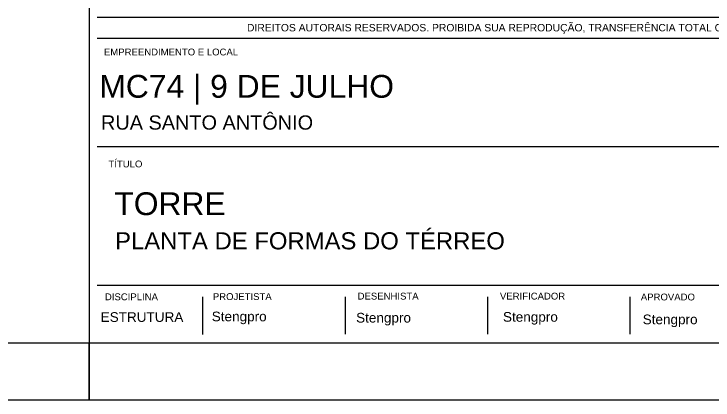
# Model space of a CAD drawing. Extents: x -1789 to 4156, y -3064 to 1391.
# Drawn here: x 3165 to 3779, y -3064 to -2725 of the extents above; entities that cross this region are included whole.
import ezdxf

# ---------------------------------------------------------------- set-up
doc = ezdxf.new("R2010")
doc.units = 0
for name, color, linetype in [('1', 1, 'CONTINUOUS'), ('2', 2, 'CONTINUOUS'), ('4', 4, 'CONTINUOUS'), ('5', 5, 'CONTINUOUS'), ('7', 7, 'CONTINUOUS')]:
    doc.layers.add(name, color=color, linetype=linetype)
doc.styles.add('TQS_ARIAL', font='arial.ttf')

msp = doc.modelspace()

# ---------------------------------------------------------------- linework, layer by layer
at = {"layer": '1', "linetype": 'Continuous'}
for p, q in [((3231.3209, -2328.65575), (3231.3209, -3013.9885)), ((3238.3209, -2728.07315), (4099.3897, -2728.07315)), ((4099.3209, -2746.9152), (3238.3209, -2746.9152)), ((3238.3209, -2841.66655), (3896.5454, -2841.66655)), ((4099.3209, -2963.63775), (3238.3209, -2963.63775)), ((3331.3209, -3006.5592), (3331.3209, -2973.54695)), ((3331.3209, -3006.5592), (3331.3209, -2973.54695)), ((3456.3209, -3006.34575), (3456.3209, -2973.33355)), ((3581.3209, -3006.34575), (3581.3209, -2973.33355)), ((3706.3209, -3006.34575), (3706.3209, -2973.33355))]:
    msp.add_line(p, q, dxfattribs=at)
msp.add_lwpolyline([(1381.3209, 1391.0115), (2306.3209, 1391.0115), (2306.3209, 1341.0115), (2306.3209, 1391.0115), (3231.3209, 1391.0115), (3231.3209, 1341.0115), (3231.3209, 1391.0115), (4156.3209, 1391.0115), (4156.3209, -93.9885), (4106.3209, -93.9885), (4156.3209, -93.9885), (4156.3209, -1578.9885), (4106.3209, -1578.9885), (4156.3209, -1578.9885), (4156.3209, -3063.9885), (3231.3209, -3063.9885), (3231.3209, -3013.9885), (3231.3209, -3063.9885), (2306.3209, -3063.9885), (2306.3209, -3013.9885), (2306.3209, -3063.9885), (1381.3209, -3063.9885)], dxfattribs=at)
at = {"layer": '7', "linetype": 'Continuous'}
msp.add_lwpolyline([(-1663.6791, 1341.0115), (4106.3209, 1341.0115), (4106.3209, -3013.9885), (-1663.6791, -3013.9885), (-1663.6791, 1341.0115)], dxfattribs=at)

# ---------------------------------------------------------------- texts
at = {"layer": '2', "linetype": 'Continuous', "style": 'TQS_ARIAL'}
for s, height, p in [('DIREITOS AUTORAIS RESERVADOS. PROIBIDA SUA REPRODUÇÃO, TRANSFERÊNCIA TOTAL OU PARCIAL SEM PREVIA AUTORIZAÇÃO.', 6.5, (3369.96985, -2740.58475)), ('EMPREENDIMENTO E LOCAL', 6, (3244.36125, -2761.67725)), ('TÍTULO', 6, (3248.3196, -2859.9085)), ('DISCIPLINA', 6, (3245.19315, -2976.459)), ('PROJETISTA', 6, (3339.96855, -2976.27125)), ('DESENHISTA', 6, (3467.0973, -2975.8569)), ('VERIFICADOR', 6, (3592.0973, -2975.8569)), ('APROVADO', 6, (3715.80625, -2976.6332))]:
    msp.add_text(s, height=height, dxfattribs=at).set_placement(p)
at = {"layer": '4', "linetype": 'Continuous', "style": 'TQS_ARIAL'}
for s, height, p in [('RUA SANTO ANTÔNIO', 12.5, (3241.7611, -2826.7876)), ('PLANTA DE FORMAS DO TÉRREO', 15, (3254.14165, -2931.8355))]:
    msp.add_text(s, height=height, dxfattribs=at).set_placement(p)
at = {"layer": '5', "linetype": 'Continuous', "style": 'TQS_ARIAL'}
for s, height, p in [('MC74 | 9 DE JULHO', 20, (3240.28335, -2798.78495)), ('TORRE', 20, (3253.48815, -2901.7682)), ('ESTRUTURA', 8.5, (3241.5036, -2995.44595)), ('Stengpro', 8.5, (3339.03075, -2994.93635)), ('Stengpro', 8.5, (3465.7772, -2996.0417)), ('Stengpro', 8.5, (3594.7343, -2995.3048)), ('Stengpro', 8.5, (3717.42775, -2997.5155))]:
    msp.add_text(s, height=height, dxfattribs=at).set_placement(p)

doc.saveas('drawing.dxf')
